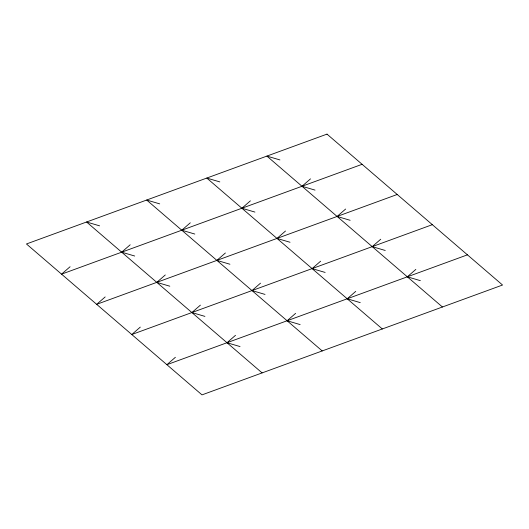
<?xml version="1.0" encoding="UTF-8"?>
<svg xmlns="http://www.w3.org/2000/svg" width="529" height="529" viewBox="0 0 529 529"><rect width="100%" height="100%" fill="white"/><g stroke="black" fill="none" stroke-linecap="round" stroke-linejoin="round"><path stroke-width="0.79" d="M70.073 266.742L61.562 274.154L362.114 164.301M130.18 244.775L121.67 252.188L134.703 256.023M105.178 296.928L96.668 304.334L397.219 194.48M190.295 222.802L181.778 230.214L194.811 234.056M165.293 274.954L156.782 282.367L169.809 286.202M250.402 200.828L241.892 208.241L254.925 212.083M140.291 327.107L131.781 334.52L432.332 224.666M225.4 252.981L216.89 260.394L229.923 264.236M310.516 178.862L301.999 186.274L315.033 190.109M200.398 305.134L191.888 312.546L204.921 316.388M285.515 231.014L276.998 238.427L290.031 242.262M175.397 357.287L166.886 364.699L467.438 254.846M260.513 283.16L252.002 290.573L265.029 294.415M345.622 209.041L337.112 216.454L350.145 220.295M235.511 335.313L227.001 342.726L240.034 346.568M320.62 261.194L312.11 268.606L325.143 272.442M295.618 313.347L287.108 320.759L300.141 324.594M380.735 239.22L372.218 246.633L385.251 250.475M355.733 291.373L347.222 298.786L360.249 302.628M415.84 269.4L407.33 276.812L420.363 280.654M279.927 159.93L266.894 156.095L442.442 306.999M219.813 181.903L206.779 178.061L382.328 328.965M159.705 203.87L146.672 200.035L322.221 350.939M99.591 225.843L86.558 222.001L262.106 372.905M327.001 134.121L26.45 243.975L201.999 394.879L502.55 285.025L327.001 134.121"/></g></svg>
